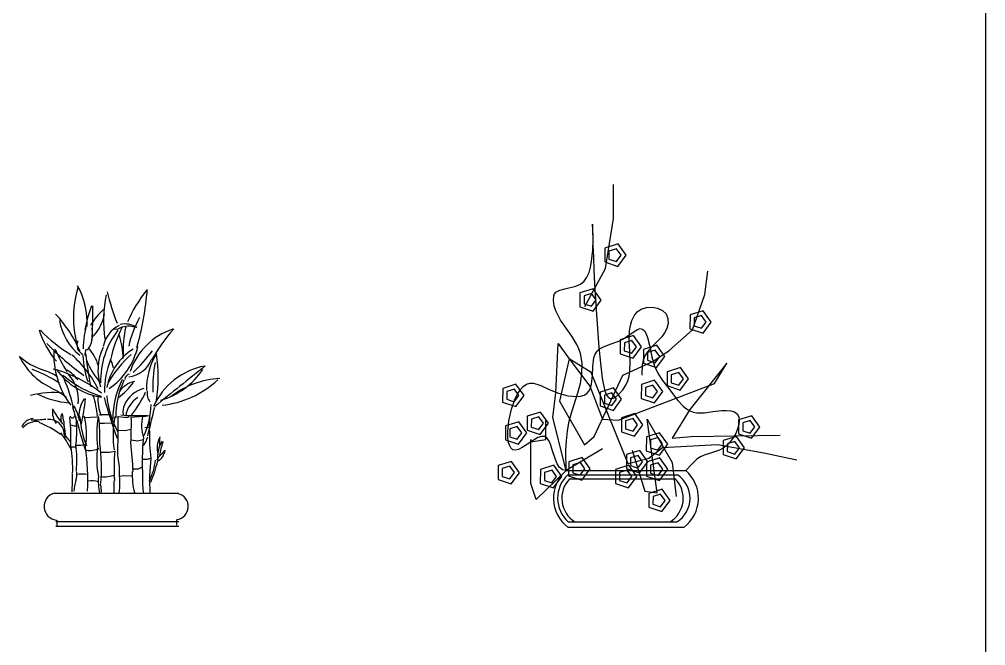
# Model space of a CAD drawing. Header units: millimetres. Extents: x 22565 to 38821, y 15578 to 26720.
# Drawn here: x 36475 to 38821, y 19628 to 21149 of the extents above; entities that cross this region are included whole.
import ezdxf

# ---------------------------------------------------------------- set-up
doc = ezdxf.new("R2010")
doc.units = ezdxf.units.MM
doc.layers.add('www.cad-blocks.net', color=7, linetype='Continuous')

# ---------------------------------------------------------------- blocks, each defined once
blk = doc.blocks.new('A$C034C30EB')
for p, q in [((199.4, 332.1), (216.5, 333.4)), ((216.5, 333.4), (236.2, 334.8)), ((299.2, 336.2), (299.2, 290.3)), ((300.5, 334.9), (326.7, 332.3)), ((326.7, 332.3), (334.6, 334.9)), ((376.6, 334.9), (337.2, 332.3)), ((376.6, 334.9), (394.9, 338.8)), ((154.8, 310), (166.6, 307.3)), ((166.6, 307.3), (174.5, 307.3)), ((242.7, 315.1), (258.5, 315.1)), ((258.5, 315.1), (284.7, 316.4)), ((299.2, 294.2), (320.1, 292.9)), ((320.1, 292.9), (339.8, 296.9)), ((380.5, 302.1), (394.9, 303.4)), ((299.2, 290.3), (297.8, 216.9)), ((339.8, 264.1), (358.2, 261.5)), ((358.2, 261.5), (375.3, 265.4)), ((171.9, 241.8), (158.8, 241.8)), ((297.8, 216.9), (303.1, 182.8)), ((397.6, 207.7), (388.4, 205.1)), ((303.1, 182.8), (304.4, 118.6)), ((345.1, 176.3), (362.1, 176.3)), ((362.1, 176.3), (371.3, 181.5)), ((388.4, 205.1), (372.6, 205.1)), ((304.4, 154), (317.5, 156.6)), ((317.5, 156.6), (343.8, 155.3)), ((287.3, 104.1), (287.3, 139.5)), ((304.4, 118.6), (301.8, 102.8)), ((107, 102.1), (127.5, 102.1)), ((123.3, 102.7), (484.2, 102.7)), ((110.4, 16.9), (483.6, 16.9)), ((110.4, 1.9), (483.6, 1.9)), ((113.9, 20.4), (113.9, 0)), ((476.8, 22.1), (476.8, 5.1))]:
    blk.add_line(p, q)
for centre, radius, start, end in [((475.9, 634.7), 311.9, 162.4028, 195.392), ((-39.2, 616.5), 245.3, 358.0404, 28.199), ((615.2, 627.2), 360, 167.5159, 189.1446), ((1085.7, 920), 844.8, 194.0967, 200.9064), ((737.4, 440.7), 447.9, 141.7334, 156.067), ((-499, 789.2), 890, 344.083, 355.592), ((-154.1, 393.5), 365.5, 22.4854, 43.6992), ((528, 545.5), 333.1, 157.8442, 170.9456), ((385.1, 515.3), 194.4, 131.6935, 150.189), ((-582.5, 643), 805.9, 354.3631, 1.9974), ((129.4, 669.3), 130.9, 314.0378, 350.3201), ((288.2, 653.5), 168.3, 189.2706, 231.639), ((419.8, 547.5), 225.7, 161.3114, 181.613), ((321.1, 553), 63.3, 55.5935, 104.0717), ((637.5, 482.7), 312.7, 150.7287, 167.7478), ((299, 667.5), 248.3, 196.0446, 221.4361), ((373.5, 887.5), 423.9, 223.1676, 239.3622), ((137.5, 585.3), 84.8, 325.4661, 11.8959), ((495.6, 444.3), 249, 142.0776, 181.5889), ((344.5, 530), 91.7, 116.8668, 168.9749), ((614.3, 443.1), 343.4, 151.5703, 169.2832), ((291.3, 636.1), 35.2, 261.4223, 306.6273), ((332.4, 531), 78.2, 71.7425, 104.8907), ((661.7, 532.2), 347, 167.6103, 181.9925), ((527.4, 407.9), 201.8, 107.777, 161.5942), ((894.3, 228.6), 566, 138.8004, 150.5326), ((206.9, 552.9), 32.1, 158.3391, 244.015), ((112.8, 513.7), 202.1, 359.2431, 19.6971), ((757.5, 1224.7), 948.9, 224.7194, 233.6972), ((359.8, 523.3), 255.3, 176.5913, 217.0778), ((498.5, 699), 420.8, 202.2217, 212.6962), ((242.7, 524.1), 43.5, 158.8223, 186.9164), ((109.8, 451.6), 135.4, 16.0287, 42.727), ((396.7, 475.7), 158.2, 154.0208, 198.4283), ((442.2, 387.4), 180.7, 122.5017, 168.6013), ((155.5, 593.6), 209.1, 304.1603, 347.3321), ((-38.4, 873.8), 557.6, 313.4519, 322.5268), ((177.6, 600.8), 195.6, 204.7703, 245.2768), ((121.4, 647.4), 176.9, 227.836, 252.9571), ((-59.4, 271.1), 332.9, 26.4162, 48.7667), ((447.8, 528.8), 255.1, 181.9447, 200.3319), ((2004.6, 756.4), 1818.4, 187.2553, 190.4749), ((433.1, 597.1), 246.4, 201.7085, 220.2606), ((499.4, 415.7), 241, 157.4202, 181.6882), ((544.2, 286.7), 313.2, 130.7318, 151.4866), ((-130, 349), 437.2, 17.9054, 21.0034), ((322.5, 540.8), 85.4, 276.3455, 337.6941), ((599.1, 417.3), 213.4, 149.1442, 180.8864), ((738.4, 430.1), 333.6, 168.0402, 183.6638), ((-58.9, 454.6), 480.1, 351.52, 8.48), ((-120.1, 61.6), 446.1, 57.1277, 69.0552), ((27.4, 324), 158.6, 56.2929, 74.6085), ((6.6, 104), 387.4, 51.2137, 75.694), ((280, 597), 205.1, 215.425, 261.4022), ((102.2, 394.6), 91.3, 34.8349, 62.5164), ((602.4, 278.1), 214.2, 100.6229, 155.9427), ((13673.3, -15998.6), 21063.7, 128.48825, 129.02372), ((368.8, 601.1), 224.2, 285.5931, 326.767), ((341.3, 702.3), 319.1, 229.1288, 253.2402), ((-339.7, 247.3), 517, 12.5392, 23.0561), ((67.4, 386.6), 111.8, 353.2061, 46.5346), ((569.6, 322.7), 286.3, 154.0301, 179.0511), ((549.1, 335.1), 256.5, 154.5156, 180.826), ((363.4, 372.1), 70.9, 101.7305, 146.38), ((338.1, 446.5), 18, 105.467, 174.8754), ((401.3, 662.6), 294.9, 276.1657, 312.954), ((620.6, 191.7), 259.2, 92.6127, 128.1347), ((-44.1, 146.1), 309.8, 52.8483, 62.8897), ((190.6, 548.9), 190.7, 305.1777, 324.7751), ((402.1, 331.9), 91.9, 105.2908, 155.0211), ((427.8, 404.8), 40.2, 168.7136, 218.2987), ((102, 128.1), 279.8, 83.4752, 104.0468), ((167.3, 619), 242.4, 242.7655, 265.795), ((266, 339.5), 85.1, 144.3837, 183.7007), ((-391.7, 444.3), 594.9, 346.8622, 354.7983), ((-80.8, 301.1), 320.3, 6.377, 17.6651), ((365.6, 386.5), 127.2, 175.2785, 202.4194), ((1870.8, 840.4), 1674.5, 195.5004, 199.9278), ((548.4, 425.6), 284.7, 185.5305, 208.8933), ((401.3, 325.6), 79.3, 121.8087, 172.0067), ((53.1, 566.2), 365.7, 321.6432, 334.4982), ((439.1, 556.2), 392.5, 210.1671, 218.0307), ((158.7, 348.4), 58.2, 172.2296, 215.8653), ((910.5, 554.9), 772.7, 194.1882, 197.7275), ((31.1, 293.8), 153.9, 10.6196, 28.2906), ((364.9, 349.7), 50.6, 155.5159, 188.9409), ((152, 379.3), 248.3, 335.4652, 358.2956), ((-3130.5, 1164), 3630.4, 345.8456, 347.2709), ((44.4, 290.3), 38.6, 93.6467, 161.445), ((23, 917.6), 592.9, 271.2039, 275.5235), ((90, 279.9), 46.4, 1.9981, 95.8851), ((168.7, 331.1), 42.8, 165.4376, 204.9595), ((-68.5, 288), 206.3, 0.7671, 15.8979), ((160.7, 339.1), 7.86, 192.5607, 347.4393), ((-459.5, 270), 616.2, 357.6223, 5.8), ((-172, 292.3), 346.5, 352.9365, 7.0635), ((909.1, 490.2), 753.3, 192.7958, 200.1838), ((487.4, 355.8), 304.5, 184.1306, 201.1282), ((-10.8, 280.9), 214.9, 349.9027, 14.9404), ((552.9, 284.6), 318.1, 170.8861, 187.4759), ((267.7, 109.4), 231.3, 87.7244, 96.514), ((-386, 272.1), 630.3, 358.3315, 5.4899), ((589.6, 276.7), 305.2, 168.9896, 188.0323), ((355.1, 752), 414.1, 263.5148, 274.6085), ((-781.4, 313.9), 1121.4, 357.0514, 1.0048), ((499.8, 308.4), 128.9, 167.5514, 197.0335), ((509.5, 307.7), 115.9, 167.7743, 188.6434), ((52.7, 263.4), 56.7, 82.2472, 138.1718), ((-64.7, 16.5), 325.4, 54.1389, 67.4039), ((54.2, 280.8), 85.5, 353.4879, 21.2293), ((-147, 78), 342.8, 27.3657, 37.228), ((-797.6, -530.9), 1237.6, 39.5911, 41.1848), ((1150.1, 193.9), 777.3, 174.3377, 183.1422), ((312.4, 295.9), 80.5, 322.9185, 343.9139), ((849.7, 271.3), 455.1, 177.7714, 187.864), ((488.8, 239.7), 70.4, 152.3135, 196.2562), ((622.3, 250.8), 197.2, 173.3189, 180.9523), ((-181.6, 181.5), 343.6, 356.719, 10.5531), ((179.1, 336.3), 88.4, 264.4633, 285.0562), ((-243.3, 202.9), 417.8, 355.4477, 6.432), ((-593.8, 135.9), 801.6, 358.0184, 7.5989), ((211.9, 319), 86.8, 264.3584, 290.8185), ((495.6, 205.5), 260.9, 171.6733, 191.6499), ((-268.8, 180.1), 518.1, 354.2163, 8.1726), ((-755.1, 128.5), 1100.9, 2.0774, 6.5947), ((513.8, 211.9), 94.3, 148.9125, 185.4586), ((735.1, 163.7), 314.4, 162.3028, 170.4222), ((259.8, 369.5), 142.8, 264.7263, 282.2044), ((805.6, 178.7), 518.3, 174.1621, 184.1758), ((1034.2, 140.2), 639, 173.817, 183.3519), ((642.6, 32.2), 283.8, 135.3106, 143.0124), ((397.2, 238.7), 45.3, 301.9124, 352.806), ((217, 226.1), 197.6, 334.1815, 353.2729), ((47.5, 286.4), 382.2, 336.8311, 346.9745), ((-537.4, 150.7), 698.8, 356.3969, 0.8061), ((101.1, 161.2), 73.6, 343.9719, 4.5979), ((190.3, 59.4), 101.3, 80.302, 99.698), ((391.4, 139.7), 151.9, 175.0477, 193.9878), ((256.5, 252.8), 100.6, 264.3868, 289.4244), ((601.6, 162.4), 259.2, 178.675, 192.9872), ((698.8, 143.5), 325, 178.613, 187.4174), ((368.6, 84.3), 204.7, 163.9719, 173.3033), ((217.8, 59.4), 80.6, 73.9394, 96.5411), ((175.6, 108.2), 73.7, 357.9621, 15.4682), ((117.1, 62.2), 41.9, 106.3668, 263.1685), ((472.8, 61.8), 39.9, 278.2012, 76.8157)]:
    blk.add_arc(centre, radius, start, end)
blk = doc.blocks.new('A$C1AE601AC')
for p, q in [((280.4, 749.3, 131.4), (280.4, 832, 131.4)), ((261.2, 628.4, 131.4), (280.4, 749.3, 131.4)), ((291.5, 687.9, 131.4), (259.3, 677.7, 131.4)), ((311.1, 660.4, 131.4), (291.5, 687.9, 131.4)), ((259.3, 677.7, 131.4), (259.1, 644, 131.4)), ((269.3, 670.3, 131.4), (269.2, 651.2, 131.4)), ((287.5, 676, 131.4), (269.3, 670.3, 131.4)), ((287.3, 645.2, 131.4), (298.6, 660.5, 131.4)), ((298.6, 660.5, 131.4), (287.5, 676, 131.4)), ((291.1, 633.3, 131.4), (311.1, 660.4, 131.4)), ((259.1, 644, 131.4), (291.1, 633.3, 131.4)), ((269.2, 651.2, 131.4), (287.3, 645.2, 131.4)), ((210.8, 535.7, 131.4), (261.2, 628.4, 131.4)), ((502.1, 564.9, 131.4), (509.2, 621.3, 131.4)), ((198.8, 568.8, 131.4), (198.6, 535.1, 131.4)), ((231, 579, 131.4), (198.8, 568.8, 131.4)), ((227, 567.2, 131.4), (208.9, 561.4, 131.4)), ((238.1, 551.7, 131.4), (227, 567.2, 131.4)), ((250.6, 551.6, 131.4), (231, 579, 131.4)), ((471.9, 479.2, 131.4), (502.1, 564.9, 131.4)), ((208.9, 561.4, 131.4), (208.7, 542.3, 131.4)), ((208.7, 542.3, 131.4), (226.8, 536.3, 131.4)), ((226.8, 536.3, 131.4), (238.1, 551.7, 131.4)), ((230.6, 524.4, 131.4), (250.6, 551.6, 131.4)), ((198.6, 535.1, 131.4), (230.6, 524.4, 131.4)), ((498.1, 525.6, 131.4), (466, 515.4, 131.4)), ((517.7, 498.1, 131.4), (498.1, 525.6, 131.4)), ((466, 515.4, 131.4), (465.7, 481.7, 131.4)), ((476, 508, 131.4), (475.8, 488.9, 131.4)), ((494.2, 513.8, 131.4), (476, 508, 131.4)), ((493.9, 482.9, 131.4), (505.3, 498.2, 131.4)), ((505.3, 498.2, 131.4), (494.2, 513.8, 131.4)), ((497.7, 471, 131.4), (517.7, 498.1, 131.4)), ((415.4, 428.8, 131.4), (471.9, 479.2, 131.4)), ((465.7, 481.7, 131.4), (497.7, 471, 131.4)), ((475.8, 488.9, 131.4), (493.9, 482.9, 131.4)), ((140.3, 326, 131.4), (146.3, 445.9, 131.4)), ((146.3, 445.9, 131.4), (172.5, 408.6, 131.4)), ((296.6, 454.9, 131.4), (296.4, 421.2, 131.4)), ((328.8, 465.1, 131.4), (296.6, 454.9, 131.4)), ((306.6, 447.5, 131.4), (306.5, 428.4, 131.4)), ((324.8, 453.3, 131.4), (306.6, 447.5, 131.4)), ((335.9, 437.8, 131.4), (324.8, 453.3, 131.4)), ((348.4, 437.7, 131.4), (328.8, 465.1, 131.4)), ((306.5, 428.4, 131.4), (324.6, 422.4, 131.4)), ((324.6, 422.4, 131.4), (335.9, 437.8, 131.4)), ((328.3, 410.5, 131.4), (348.4, 437.7, 131.4)), ((353.1, 431.7, 131.4), (352.8, 398, 131.4)), ((385.2, 441.9, 131.4), (353.1, 431.7, 131.4)), ((363.1, 424.3, 131.4), (362.9, 405.3, 131.4)), ((381.3, 430.1, 131.4), (363.1, 424.3, 131.4)), ((376.1, 402.6, 131.4), (415.4, 428.8, 131.4)), ((392.4, 414.6, 131.4), (381.3, 430.1, 131.4)), ((404.8, 414.5, 131.4), (385.2, 441.9, 131.4)), ((172.5, 408.6, 131.4), (149.3, 305.8, 131.4)), ((225.9, 375.4, 131.4), (172.5, 408.6, 131.4)), ((172.5, 408.6, 131.4), (222.9, 342.1, 131.4)), ((296.4, 421.2, 131.4), (328.3, 410.5, 131.4)), ((302.6, 369.3, 131.4), (376.1, 402.6, 131.4)), ((362.9, 405.3, 131.4), (381, 399.2, 131.4)), ((381, 399.2, 131.4), (392.4, 414.6, 131.4)), ((384.8, 387.3, 131.4), (404.8, 414.5, 131.4)), ((315.7, 153.6, 131.4), (225.9, 375.4, 131.4)), ((352.8, 398, 131.4), (384.8, 387.3, 131.4)), ((410.5, 377.3, 131.4), (410.3, 343.6, 131.4)), ((442.7, 387.5, 131.4), (410.5, 377.3, 131.4)), ((438.7, 375.7, 131.4), (420.5, 369.9, 131.4)), ((449.8, 360.1, 131.4), (438.7, 375.7, 131.4)), ((462.3, 360, 131.4), (442.7, 387.5, 131.4)), ((555.6, 398.6, 131.4), (465.8, 285.7, 131.4)), ((525.3, 349.2, 131.4), (555.6, 398.6, 131.4)), ((233, 220.1, 131.4), (302.6, 369.3, 131.4)), ((380, 356.7, 131.4), (347.9, 346.5, 131.4)), ((399.6, 329.2, 131.4), (380, 356.7, 131.4)), ((420.5, 369.9, 131.4), (420.4, 350.8, 131.4)), ((438.5, 344.8, 131.4), (449.8, 360.1, 131.4)), ((442.3, 332.9, 131.4), (462.3, 360, 131.4)), ((11.3, 337, 131.4), (11.1, 303.3, 131.4)), ((43.5, 347.2, 131.4), (11.3, 337, 131.4)), ((21.4, 329.6, 131.4), (21.2, 310.5, 131.4)), ((39.6, 335.3, 131.4), (21.4, 329.6, 131.4)), ((50.7, 319.8, 131.4), (39.6, 335.3, 131.4)), ((63.1, 319.7, 131.4), (43.5, 347.2, 131.4)), ((222.9, 342.1, 131.4), (253.2, 262.5, 131.4)), ((280.4, 338.1, 131.4), (248.2, 327.9, 131.4)), ((300, 310.6, 131.4), (280.4, 338.1, 131.4)), ((292.5, 259.5, 131.4), (525.3, 349.2, 131.4)), ((347.9, 346.5, 131.4), (347.6, 312.8, 131.4)), ((357.9, 339.1, 131.4), (357.7, 320, 131.4)), ((376.1, 344.9, 131.4), (357.9, 339.1, 131.4)), ((375.8, 314, 131.4), (387.2, 329.3, 131.4)), ((387.2, 329.3, 131.4), (376.1, 344.9, 131.4)), ((379.6, 302.1, 131.4), (399.6, 329.2, 131.4)), ((410.3, 343.6, 131.4), (442.3, 332.9, 131.4)), ((420.4, 350.8, 131.4), (438.5, 344.8, 131.4)), ((21.2, 310.5, 131.4), (39.3, 304.5, 131.4)), ((39.3, 304.5, 131.4), (50.7, 319.8, 131.4)), ((43.1, 292.6, 131.4), (63.1, 319.7, 131.4)), ((133.2, 266.5, 131.4), (140.3, 326, 131.4)), ((149.3, 305.8, 131.4), (209.8, 200, 131.4)), ((248.2, 327.9, 131.4), (248, 294.2, 131.4)), ((258.2, 320.5, 131.4), (258.1, 301.4, 131.4)), ((276.4, 326.3, 131.4), (258.2, 320.5, 131.4)), ((276.2, 295.4, 131.4), (287.5, 310.7, 131.4)), ((287.5, 310.7, 131.4), (276.4, 326.3, 131.4)), ((280, 283.5, 131.4), (300, 310.6, 131.4)), ((347.6, 312.8, 131.4), (379.6, 302.1, 131.4)), ((357.7, 320, 131.4), (375.8, 314, 131.4)), ((11.1, 303.3, 131.4), (43.1, 292.6, 131.4)), ((248, 294.2, 131.4), (280, 283.5, 131.4)), ((258.1, 301.4, 131.4), (276.2, 295.4, 131.4)), ((465.8, 285.7, 131.4), (422.5, 216.1, 131.4)), ((70.8, 269.4, 131.4), (70.6, 235.7, 131.4)), ((103, 279.6, 131.4), (70.8, 269.4, 131.4)), ((80.8, 262, 131.4), (80.7, 243, 131.4)), ((99, 267.8, 131.4), (80.8, 262, 131.4)), ((110.1, 252.3, 131.4), (99, 267.8, 131.4)), ((122.6, 252.2, 131.4), (103, 279.6, 131.4)), ((116.1, 213.1, 131.4), (116.1, 259.5, 131.4)), ((165.2, 137.1, 131.4), (133.2, 266.5, 131.4)), ((253.2, 262.5, 131.4), (292.5, 259.5, 131.4)), ((299.6, 265.4, 131.4), (299.4, 231.7, 131.4)), ((331.8, 275.6, 131.4), (299.6, 265.4, 131.4)), ((327.8, 263.8, 131.4), (309.7, 258, 131.4)), ((338.9, 248.2, 131.4), (327.8, 263.8, 131.4)), ((351.4, 248.2, 131.4), (331.8, 275.6, 131.4)), ((362, 262.5, 131.4), (422.5, 156.6, 131.4)), ((386.2, 83.1, 131.4), (362, 262.5, 131.4)), ((583.9, 260.4, 131.4), (583.6, 226.6, 131.4)), ((616, 270.5, 131.4), (583.9, 260.4, 131.4)), ((612.1, 258.7, 131.4), (593.9, 253, 131.4)), ((623.2, 243.2, 131.4), (612.1, 258.7, 131.4)), ((635.7, 243.1, 131.4), (616, 270.5, 131.4)), ((18.3, 245.9, 131.4), (18, 212.2, 131.4)), ((50.5, 256.1, 131.4), (18.3, 245.9, 131.4)), ((28.3, 238.5, 131.4), (28.2, 219.4, 131.4)), ((46.5, 244.2, 131.4), (28.3, 238.5, 131.4)), ((57.6, 228.7, 131.4), (46.5, 244.2, 131.4)), ((70.1, 228.6, 131.4), (50.5, 256.1, 131.4)), ((70.6, 235.7, 131.4), (102.6, 225.1, 131.4)), ((80.7, 243, 131.4), (98.8, 236.9, 131.4)), ((98.8, 236.9, 131.4), (110.1, 252.3, 131.4)), ((102.6, 225.1, 131.4), (122.6, 252.2, 131.4)), ((309.7, 258, 131.4), (309.5, 238.9, 131.4)), ((309.5, 238.9, 131.4), (327.6, 232.9, 131.4)), ((327.6, 232.9, 131.4), (338.9, 248.2, 131.4)), ((331.4, 221, 131.4), (351.4, 248.2, 131.4)), ((593.9, 253, 131.4), (593.8, 233.9, 131.4)), ((611.9, 227.9, 131.4), (623.2, 243.2, 131.4)), ((615.6, 216, 131.4), (635.7, 243.1, 131.4)), ((18, 212.2, 131.4), (50, 201.5, 131.4)), ((28.2, 219.4, 131.4), (46.3, 213.4, 131.4)), ((46.3, 213.4, 131.4), (57.6, 228.7, 131.4)), ((50, 201.5, 131.4), (70.1, 228.6, 131.4)), ((79.8, 207.2, 131.4), (116.1, 213.1, 131.4)), ((79.8, 213.1, 131.4), (79.8, 207.2, 131.4)), ((79.8, 106.2, 131.4), (79.8, 213.1, 131.4)), ((209.8, 200, 131.4), (233, 220.1, 131.4)), ((299.4, 231.7, 131.4), (331.4, 221, 131.4)), ((360.1, 219, 131.4), (359.9, 185.3, 131.4)), ((392.3, 229.2, 131.4), (360.1, 219, 131.4)), ((370.1, 211.6, 131.4), (370, 192.6, 131.4)), ((388.3, 217.4, 131.4), (370.1, 211.6, 131.4)), ((399.4, 201.9, 131.4), (388.3, 217.4, 131.4)), ((411.9, 201.8, 131.4), (392.3, 229.2, 131.4)), ((422.5, 216.1, 131.4), (468.9, 220.1, 131.4)), ((468.9, 220.1, 131.4), (684.6, 223.2, 131.4)), ((578.7, 220.1, 131.4), (546.6, 210, 131.4)), ((598.4, 192.7, 131.4), (578.7, 220.1, 131.4)), ((583.6, 226.6, 131.4), (615.6, 216, 131.4)), ((593.8, 233.9, 131.4), (611.9, 227.9, 131.4)), ((253.2, 189.9, 131.4), (165.2, 137.1, 131.4)), ((399.3, 192.9, 131.4), (366.1, 166.7, 131.4)), ((370, 192.6, 131.4), (388.1, 186.5, 131.4)), ((388.1, 186.5, 131.4), (399.4, 201.9, 131.4)), ((391.9, 174.7, 131.4), (411.9, 201.8, 131.4)), ((532.4, 200, 131.4), (399.3, 192.9, 131.4)), ((645.3, 179.8, 131.4), (532.4, 200, 131.4)), ((546.6, 210, 131.4), (546.3, 176.2, 131.4)), ((556.6, 202.6, 131.4), (556.5, 183.5, 131.4)), ((574.8, 208.3, 131.4), (556.6, 202.6, 131.4)), ((574.6, 177.5, 131.4), (585.9, 192.8, 131.4)), ((585.9, 192.8, 131.4), (574.8, 208.3, 131.4)), ((578.3, 165.6, 131.4), (598.4, 192.7, 131.4)), ((203.8, 168.7, 131.4), (171.6, 158.6, 131.4)), ((223.4, 141.3, 131.4), (203.8, 168.7, 131.4)), ((311.7, 176, 131.4), (311.4, 142.2, 131.4)), ((343.8, 186.2, 131.4), (311.7, 176, 131.4)), ((366.1, 166.7, 131.4), (315.7, 153.6, 131.4)), ((321.7, 168.6, 131.4), (321.6, 149.5, 131.4)), ((339.9, 174.3, 131.4), (321.7, 168.6, 131.4)), ((325.7, 186.9, 131.4), (356, 87.1, 131.4)), ((351, 158.8, 131.4), (339.9, 174.3, 131.4)), ((363.5, 158.7, 131.4), (343.8, 186.2, 131.4)), ((359.9, 185.3, 131.4), (391.9, 174.7, 131.4)), ((392.5, 168, 131.4), (360.3, 157.8, 131.4)), ((412.1, 140.6, 131.4), (392.5, 168, 131.4)), ((546.3, 176.2, 131.4), (578.3, 165.6, 131.4)), ((556.5, 183.5, 131.4), (574.6, 177.5, 131.4)), ((724.9, 162.7, 131.4), (645.3, 179.8, 131.4)), ((0.3, 149.5, 131.4), (0, 115.8, 131.4)), ((32.4, 159.7, 131.4), (0.3, 149.5, 131.4)), ((10.3, 142.1, 131.4), (10.1, 123, 131.4)), ((28.5, 147.8, 131.4), (10.3, 142.1, 131.4)), ((39.6, 132.3, 131.4), (28.5, 147.8, 131.4)), ((52, 132.2, 131.4), (32.4, 159.7, 131.4)), ((135, 150.2, 131.4), (102.8, 140, 131.4)), ((135, 150.2, 131.4), (102.8, 140, 131.4)), ((154.6, 122.8, 131.4), (135, 150.2, 131.4)), ((154.6, 122.8, 131.4), (135, 150.2, 131.4)), ((171.6, 158.6, 131.4), (171.4, 124.8, 131.4)), ((181.6, 151.2, 131.4), (181.5, 132.1, 131.4)), ((199.8, 156.9, 131.4), (181.6, 151.2, 131.4)), ((199.6, 126.1, 131.4), (210.9, 141.4, 131.4)), ((210.9, 141.4, 131.4), (199.8, 156.9, 131.4)), ((203.4, 114.2, 131.4), (223.4, 141.3, 131.4)), ((317.3, 150.2, 131.4), (285.1, 140, 131.4)), ((311.4, 142.2, 131.4), (343.4, 131.6, 131.4)), ((336.9, 122.8, 131.4), (317.3, 150.2, 131.4)), ((321.6, 149.5, 131.4), (339.7, 143.5, 131.4)), ((339.7, 143.5, 131.4), (351, 158.8, 131.4)), ((343.4, 131.6, 131.4), (363.5, 158.7, 131.4)), ((360.3, 157.8, 131.4), (360.1, 124.1, 131.4)), ((370.3, 150.4, 131.4), (370.2, 131.3, 131.4)), ((388.5, 156.2, 131.4), (370.3, 150.4, 131.4)), ((399.6, 140.7, 131.4), (388.5, 156.2, 131.4)), ((422.5, 156.6, 131.4), (432.6, 74, 131.4)), ((10.1, 123, 131.4), (28.2, 117, 131.4)), ((28.2, 117, 131.4), (39.6, 132.3, 131.4)), ((32, 105.1, 131.4), (52, 132.2, 131.4)), ((165.2, 137.1, 131.4), (92.9, 66.9, 131.4)), ((102.8, 140, 131.4), (102.6, 106.3, 131.4)), ((102.8, 140, 131.4), (102.6, 106.3, 131.4)), ((112.8, 132.6, 131.4), (112.7, 113.5, 131.4)), ((112.8, 132.6, 131.4), (112.7, 113.5, 131.4)), ((131, 138.4, 131.4), (112.8, 132.6, 131.4)), ((131, 138.4, 131.4), (112.8, 132.6, 131.4)), ((130.8, 107.5, 131.4), (142.1, 122.9, 131.4)), ((130.8, 107.5, 131.4), (142.1, 122.9, 131.4)), ((142.1, 122.9, 131.4), (131, 138.4, 131.4)), ((142.1, 122.9, 131.4), (131, 138.4, 131.4)), ((134.6, 95.6, 131.4), (154.6, 122.8, 131.4)), ((134.6, 95.6, 131.4), (154.6, 122.8, 131.4)), ((164.4, 137.1, 131.4), (455.5, 137.1, 131.4)), ((169.1, 127, 131.4), (435.5, 127, 131.4)), ((171.4, 124.8, 131.4), (203.4, 114.2, 131.4)), ((181.5, 132.1, 131.4), (199.6, 126.1, 131.4)), ((285.1, 140, 131.4), (284.8, 106.3, 131.4)), ((295.1, 132.6, 131.4), (295, 113.5, 131.4)), ((313.3, 138.4, 131.4), (295.1, 132.6, 131.4)), ((313.1, 107.5, 131.4), (324.4, 122.9, 131.4)), ((324.4, 122.9, 131.4), (313.3, 138.4, 131.4)), ((316.8, 95.6, 131.4), (336.9, 122.8, 131.4)), ((360.1, 124.1, 131.4), (392.1, 113.4, 131.4)), ((370.2, 131.3, 131.4), (388.3, 125.3, 131.4)), ((388.3, 125.3, 131.4), (399.6, 140.7, 131.4)), ((392.1, 113.4, 131.4), (412.1, 140.6, 131.4)), ((0, 115.8, 131.4), (32, 105.1, 131.4)), ((92.9, 66.9, 131.4), (79.8, 106.2, 131.4)), ((102.6, 106.3, 131.4), (134.6, 95.6, 131.4)), ((102.6, 106.3, 131.4), (134.6, 95.6, 131.4)), ((112.7, 113.5, 131.4), (130.8, 107.5, 131.4)), ((112.7, 113.5, 131.4), (130.8, 107.5, 131.4)), ((173.3, 116.9, 131.4), (430.9, 116.9, 131.4)), ((284.8, 106.3, 131.4), (316.8, 95.6, 131.4)), ((295, 113.5, 131.4), (313.1, 107.5, 131.4)), ((356, 87.1, 131.4), (386.2, 83.1, 131.4)), ((366.2, 82, 131.4), (365.9, 48.2, 131.4)), ((398.3, 92.1, 131.4), (366.2, 82, 131.4)), ((376.2, 74.6, 131.4), (376, 55.5, 131.4)), ((394.4, 80.3, 131.4), (376.2, 74.6, 131.4)), ((405.5, 64.8, 131.4), (394.4, 80.3, 131.4)), ((417.9, 64.7, 131.4), (398.3, 92.1, 131.4)), ((365.9, 48.2, 131.4), (397.9, 37.6, 131.4)), ((376, 55.5, 131.4), (394.1, 49.4, 131.4)), ((394.1, 49.4, 131.4), (405.5, 64.8, 131.4)), ((397.9, 37.6, 131.4), (417.9, 64.7, 131.4)), ((169.2, 0, 131.4), (451.5, 0, 131.4)), ((170, 12.5, 131.4), (434.2, 12.5, 131.4))]:
    blk.add_line(p, q)
at = {"extrusion": (0, 0, -1)}
for p, q in [((229.3, 736.1, 131.4), (229.2, 735.3, 131.4)), ((229.2, 735.3, 131.4), (229.2, 732.6, 131.4)), ((229.2, 732.6, 131.4), (229.2, 728.2, 131.4)), ((229.2, 728.2, 131.4), (229.3, 722.1, 131.4)), ((229.4, 735, 131.4), (229.3, 736.1, 131.4)), ((229.6, 731.8, 131.4), (229.4, 735, 131.4)), ((229.9, 726.4, 131.4), (229.6, 731.8, 131.4)), ((229.3, 722.1, 131.4), (229.5, 714.4, 131.4)), ((229.5, 714.4, 131.4), (229.7, 705.3, 131.4)), ((229.7, 705.3, 131.4), (230, 694.8, 131.4)), ((230.2, 718.9, 131.4), (229.9, 726.4, 131.4)), ((230.5, 709.3, 131.4), (230.2, 718.9, 131.4)), ((230.6, 698.1, 131.4), (230.5, 709.3, 131.4)), ((229.9, 672.4, 131.4), (230.6, 698.1, 131.4)), ((230, 694.8, 131.4), (230.4, 683, 131.4)), ((230.4, 683, 131.4), (231.5, 655.9, 131.4)), ((227, 644.9, 131.4), (229.9, 672.4, 131.4)), ((224.5, 631.4, 131.4), (227, 644.9, 131.4)), ((231.5, 655.9, 131.4), (232.8, 624.8, 131.4)), ((215.9, 607.3, 131.4), (220.9, 618.7, 131.4)), ((220.9, 618.7, 131.4), (224.5, 631.4, 131.4)), ((232.8, 624.8, 131.4), (234.5, 590.6, 131.4)), ((188.6, 584.9, 131.4), (200.1, 590, 131.4)), ((200.1, 590, 131.4), (209.1, 597.5, 131.4)), ((209.1, 597.5, 131.4), (215.9, 607.3, 131.4)), ((234.5, 590.6, 131.4), (236.5, 553.9, 131.4)), ((135.2, 562, 131.4), (137.2, 566.7, 131.4)), ((137.2, 566.7, 131.4), (140.5, 570.5, 131.4)), ((140.5, 570.5, 131.4), (149.9, 575.8, 131.4)), ((149.9, 575.8, 131.4), (162.1, 579.1, 131.4)), ((162.1, 579.1, 131.4), (188.6, 584.9, 131.4)), ((134.4, 550.1, 131.4), (135.2, 562, 131.4)), ((136.6, 537.2, 131.4), (134.4, 550.1, 131.4)), ((236.5, 553.9, 131.4), (238.9, 515.5, 131.4)), ((140.4, 525, 131.4), (136.6, 537.2, 131.4)), ((151.4, 502.9, 131.4), (140.4, 525, 131.4)), ((330.2, 513.3, 131.4), (337.7, 522.7, 131.4)), ((337.7, 522.7, 131.4), (347.8, 529.5, 131.4)), ((347.8, 529.5, 131.4), (360.2, 533.3, 131.4)), ((360.2, 533.3, 131.4), (373.9, 533.9, 131.4)), ((373.9, 533.9, 131.4), (387.4, 531.5, 131.4)), ((387.4, 531.5, 131.4), (399.2, 526.1, 131.4)), ((399.2, 526.1, 131.4), (408, 517.8, 131.4)), ((408, 517.8, 131.4), (412.4, 506.7, 131.4)), ((179.1, 463.5, 131.4), (151.4, 502.9, 131.4)), ((238.9, 515.5, 131.4), (244.9, 436.9, 131.4)), ((321.4, 489.7, 131.4), (324.9, 502.1, 131.4)), ((324.9, 502.1, 131.4), (330.2, 513.3, 131.4)), ((412.7, 494.4, 131.4), (409.8, 482.8, 131.4)), ((412.4, 506.7, 131.4), (412.7, 494.4, 131.4)), ((313, 462.6, 131.4), (330.8, 475.4, 131.4)), ((318.4, 451.3, 131.4), (319.4, 476.8, 131.4)), ((319.4, 476.8, 131.4), (321.4, 489.7, 131.4)), ((330.8, 475.4, 131.4), (338.6, 480.1, 131.4)), ((338.6, 480.1, 131.4), (345.3, 482.2, 131.4)), ((345.3, 482.2, 131.4), (350.9, 481, 131.4)), ((350.9, 481, 131.4), (355.6, 476.7, 131.4)), ((355.6, 476.7, 131.4), (359.5, 469.8, 131.4)), ((359.5, 469.8, 131.4), (362.7, 460.8, 131.4)), ((404.4, 472.2, 131.4), (397.2, 462.5, 131.4)), ((409.8, 482.8, 131.4), (404.4, 472.2, 131.4)), ((191.4, 443.5, 131.4), (179.1, 463.5, 131.4)), ((272.4, 444, 131.4), (292.9, 451.3, 131.4)), ((292.9, 451.3, 131.4), (303.1, 456.3, 131.4)), ((303.1, 456.3, 131.4), (313, 462.6, 131.4)), ((319.6, 426.2, 131.4), (318.4, 451.3, 131.4)), ((362.7, 460.8, 131.4), (368.1, 438.5, 131.4)), ((388.8, 453.2, 131.4), (371.1, 435.2, 131.4)), ((397.2, 462.5, 131.4), (388.8, 453.2, 131.4)), ((196.3, 432.9, 131.4), (191.4, 443.5, 131.4)), ((200, 421.7, 131.4), (196.3, 432.9, 131.4)), ((235.7, 419.9, 131.4), (240.2, 427.2, 131.4)), ((240.2, 427.2, 131.4), (246.4, 432.8, 131.4)), ((244.9, 436.9, 131.4), (248.6, 398.2, 131.4)), ((246.4, 432.8, 131.4), (254, 437.2, 131.4)), ((254, 437.2, 131.4), (272.4, 444, 131.4)), ((320.8, 401.8, 131.4), (319.6, 426.2, 131.4)), ((363, 426, 131.4), (356.4, 416.1, 131.4)), ((371.1, 435.2, 131.4), (363, 426, 131.4)), ((368.1, 438.5, 131.4), (373.3, 413.8, 131.4)), ((203.8, 397.9, 131.4), (200, 421.7, 131.4)), ((230, 390.5, 131.4), (232.7, 411.2, 131.4)), ((232.7, 411.2, 131.4), (235.7, 419.9, 131.4)), ((319.9, 378.2, 131.4), (320.8, 401.8, 131.4)), ((351.9, 405.5, 131.4), (349.6, 393.9, 131.4)), ((356.4, 416.1, 131.4), (351.9, 405.5, 131.4)), ((373.3, 413.8, 131.4), (379.8, 390.7, 131.4)), ((203.5, 373.3, 131.4), (203.8, 397.9, 131.4)), ((229.1, 368.3, 131.4), (230, 390.5, 131.4)), ((248.6, 398.2, 131.4), (252.8, 361.4, 131.4)), ((318, 366.7, 131.4), (319.9, 378.2, 131.4)), ((349.6, 393.9, 131.4), (348.9, 369.3, 131.4)), ((379.8, 390.7, 131.4), (388.6, 372, 131.4)), ((199.8, 349.2, 131.4), (203.5, 373.3, 131.4)), ((227.1, 347.3, 131.4), (229.1, 368.3, 131.4)), ((252.8, 361.4, 131.4), (255.6, 345.2, 131.4)), ((309.8, 344.4, 131.4), (314.7, 355.4, 131.4)), ((314.7, 355.4, 131.4), (318, 366.7, 131.4)), ((388.6, 372, 131.4), (399.2, 356.2, 131.4)), ((399.2, 356.2, 131.4), (411, 341, 131.4)), ((47.7, 324.2, 131.4), (54.2, 334, 131.4)), ((54.2, 334, 131.4), (61.2, 341.8, 131.4)), ((61.2, 341.8, 131.4), (68.8, 347.2, 131.4)), ((68.8, 347.2, 131.4), (76.8, 349.8, 131.4)), ((76.8, 349.8, 131.4), (85.3, 349.7, 131.4)), ((85.3, 349.7, 131.4), (94.2, 347.5, 131.4)), ((94.2, 347.5, 131.4), (103.6, 343.7, 131.4)), ((103.6, 343.7, 131.4), (124, 334, 131.4)), ((124, 334, 131.4), (146.4, 325.2, 131.4)), ((193.7, 325.8, 131.4), (199.8, 349.2, 131.4)), ((215.7, 324.8, 131.4), (221.1, 330.7, 131.4)), ((221.1, 330.7, 131.4), (224.8, 338.3, 131.4)), ((224.8, 338.3, 131.4), (227.1, 347.3, 131.4)), ((255.6, 345.2, 131.4), (259, 331.4, 131.4)), ((259, 331.4, 131.4), (263.5, 320.8, 131.4)), ((294.3, 323.5, 131.4), (303, 333.7, 131.4)), ((303, 333.7, 131.4), (309.8, 344.4, 131.4)), ((411, 341, 131.4), (436.2, 307.8, 131.4)), ((32.4, 286.5, 131.4), (41.9, 312.8, 131.4)), ((41.9, 312.8, 131.4), (47.7, 324.2, 131.4)), ((146.4, 325.2, 131.4), (169.3, 319.2, 131.4)), ((169.3, 319.2, 131.4), (180.4, 317.7, 131.4)), ((179, 280, 131.4), (193.7, 325.8, 131.4)), ((180.4, 317.7, 131.4), (190.8, 317.3, 131.4)), ((190.8, 317.3, 131.4), (200.3, 318.3, 131.4)), ((200.3, 318.3, 131.4), (208.7, 320.7, 131.4)), ((208.7, 320.7, 131.4), (215.7, 324.8, 131.4)), ((263.5, 320.8, 131.4), (269.1, 314.1, 131.4)), ((269.1, 314.1, 131.4), (272.5, 312.5, 131.4)), ((272.5, 312.5, 131.4), (276.2, 312.2, 131.4)), ((276.2, 312.2, 131.4), (280.4, 313.2, 131.4)), ((280.4, 313.2, 131.4), (284.9, 315.6, 131.4)), ((284.9, 315.6, 131.4), (294.3, 323.5, 131.4)), ((436.2, 307.8, 131.4), (450.2, 293.1, 131.4)), ((26, 258.4, 131.4), (32.4, 286.5, 131.4)), ((450.2, 293.1, 131.4), (457.6, 287.1, 131.4)), ((457.6, 287.1, 131.4), (465.4, 282.3, 131.4)), ((465.4, 282.3, 131.4), (473.6, 279.1, 131.4)), ((521.3, 280.5, 131.4), (543.3, 283, 131.4)), ((543.3, 283, 131.4), (554.4, 283.3, 131.4)), ((554.4, 283.3, 131.4), (564.9, 282.4, 131.4)), ((564.9, 282.4, 131.4), (573.8, 279.7, 131.4)), ((23.4, 231.3, 131.4), (26, 258.4, 131.4)), ((172.7, 257.1, 131.4), (179, 280, 131.4)), ((473.6, 279.1, 131.4), (482.3, 277.4, 131.4)), ((482.3, 277.4, 131.4), (501, 277.7, 131.4)), ((501, 277.7, 131.4), (521.3, 280.5, 131.4)), ((573.8, 279.7, 131.4), (580.3, 275, 131.4)), ((580.3, 275, 131.4), (584.2, 268.1, 131.4)), ((584.2, 268.1, 131.4), (585.5, 259.4, 131.4)), ((585.5, 259.4, 131.4), (584.5, 249.4, 131.4)), ((168.4, 233.6, 131.4), (172.7, 257.1, 131.4)), ((581.5, 238.7, 131.4), (576.9, 227.7, 131.4)), ((584.5, 249.4, 131.4), (581.5, 238.7, 131.4)), ((23.6, 219.1, 131.4), (23.4, 231.3, 131.4)), ((24.9, 208.3, 131.4), (23.6, 219.1, 131.4)), ((87.5, 212.2, 131.4), (77.8, 205.8, 131.4)), ((96.9, 217.4, 131.4), (87.5, 212.2, 131.4)), ((105.5, 220.4, 131.4), (96.9, 217.4, 131.4)), ((112.9, 220.2, 131.4), (105.5, 220.4, 131.4)), ((119, 216.2, 131.4), (112.9, 220.2, 131.4)), ((123.8, 208.9, 131.4), (119, 216.2, 131.4)), ((166, 209.8, 131.4), (168.4, 233.6, 131.4)), ((570.8, 217, 131.4), (563.5, 207.1, 131.4)), ((576.9, 227.7, 131.4), (570.8, 217, 131.4)), ((27.4, 199.3, 131.4), (24.9, 208.3, 131.4)), ((31, 192.4, 131.4), (27.4, 199.3, 131.4)), ((36, 188.1, 131.4), (31, 192.4, 131.4)), ((42.3, 186.8, 131.4), (36, 188.1, 131.4)), ((49.9, 188.6, 131.4), (42.3, 186.8, 131.4)), ((58.6, 193, 131.4), (49.9, 188.6, 131.4)), ((77.8, 205.8, 131.4), (58.6, 193, 131.4)), ((127.9, 199.2, 131.4), (123.8, 208.9, 131.4)), ((131.6, 187.9, 131.4), (127.9, 199.2, 131.4)), ((139.1, 164.3, 131.4), (131.6, 187.9, 131.4)), ((164.9, 185.8, 131.4), (166, 209.8, 131.4)), ((546.4, 191.5, 131.4), (537.2, 186.6, 131.4)), ((555.3, 198.4, 131.4), (546.4, 191.5, 131.4)), ((563.5, 207.1, 131.4), (555.3, 198.4, 131.4)), ((143.7, 153.7, 131.4), (139.1, 164.3, 131.4)), ((165.2, 137.1, 131.4), (164.9, 185.8, 131.4)), ((483.7, 165.7, 131.4), (469.2, 152.4, 131.4)), ((491.6, 170.9, 131.4), (483.7, 165.7, 131.4)), ((500, 174.9, 131.4), (491.6, 170.9, 131.4)), ((518.3, 180.4, 131.4), (500, 174.9, 131.4)), ((537.2, 186.6, 131.4), (518.3, 180.4, 131.4)), ((149.4, 145.1, 131.4), (143.7, 153.7, 131.4)), ((156.4, 139.2, 131.4), (149.4, 145.1, 131.4)), ((469.2, 152.4, 131.4), (455.5, 137.1, 131.4)), ((165.2, 137.1, 131.4), (156.4, 139.2, 131.4))]:
    blk.add_line(p, q, dxfattribs=at)
for centre, radius, start, end in [((222.8, 70.2, 131.4), 88.3, 130.7045, 232.6648), ((222.8, 70.2, 131.4), 78.2, 133.3735, 227.5394), ((398, 70.2, 131.4), 68.1, 302.1201, 56.5619), ((398, 70.2, 131.4), 88.3, 307.3352, 49.2955), ((222.8, 70.2, 131.4), 68.1, 136.6487, 237.8799), ((381.4, 70.2, 131.4), 68.1, 302.1201, 43.3513)]:
    blk.add_arc(centre, radius, start, end)
blk = doc.blocks.new('format')
at = {"layer": 'www.cad-blocks.net', "color": 155, "true_color": 0x546d8e}
blk.add_line((38820.7, 15578), (38820.7, 26720.1), dxfattribs=at)

msp = doc.modelspace()

# ---------------------------------------------------------------- block references
msp.add_blockref('A$C1AE601AC', (37637, 19915.6))
at = {"xscale": 0.8, "yscale": 0.8, "zscale": 0.8}
msp.add_blockref('A$C034C30EB', (36474.9, 19916), dxfattribs=at)
at = {"layer": 'www.cad-blocks.net'}
msp.add_blockref('format', (0, 0), dxfattribs=at)

doc.saveas('drawing.dxf')
